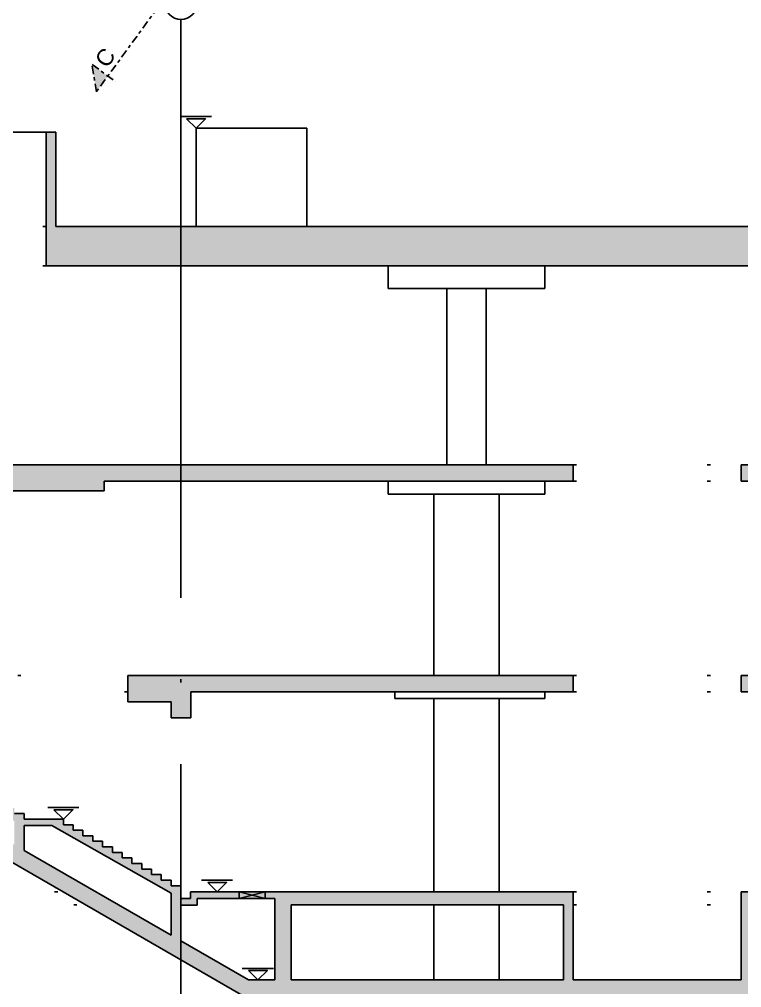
# Model space of a CAD drawing. Header units: millimetres. Extents: x 400382 to 401267, y 4543945 to 4544126.
# Drawn here: x 400715.06 to 400737.19, y 4543973.54 to 4544003.22 of the extents above; entities that cross this region are included whole.
import ezdxf

# ---------------------------------------------------------------- set-up
doc = ezdxf.new("R2010")
doc.units = ezdxf.units.MM
for name, pattern in [('AKS', [3, 2.5, -0.25, 0, -0.25]), ('CENTER', [2, 1.25, -0.25, 0.25, -0.25]), ('CIZGI', [0.4, 0.25, -0.15]), ('Dot', [4, 0, -4])]:
    doc.linetypes.add(name, pattern=pattern)
for name, color, linetype in [('aks prota', 2, 'AKS'), ('caks prota', 4, 'Continuous'), ('görünüş prota', 4, 'Continuous'), ('kesik prota', 2, 'CIZGI'), ('kesit prota', 1, 'Continuous'), ('kesit tarama prota', 252, 'Continuous'), ('PRT-CST-rc_levermark', 4, 'Continuous'), ('skesit prota', 7, 'Continuous'), ('tkesit prota', 7, 'Continuous')]:
    doc.layers.add(name, color=color, linetype=linetype)
doc.styles.add('Arial', font='Arial.ttf')

msp = doc.modelspace()

# ---------------------------------------------------------------- hatches: boundary and pattern name
at = {"layer": 'kesit tarama prota'}
h = msp.add_hatch(color=256, dxfattribs=at)
h.dxf.hatch_style = 1
h.paths.add_polyline_path([(400717.28627, 4544001.84158), (400717.41796, 4544001.00333), (400717.77124, 4544001.4883)])
h = msp.add_hatch(color=256, dxfattribs=at)
h.dxf.hatch_style = 1
h.paths.add_polyline_path([(400752.80478, 4543960.26944), (400728.53905, 4543960.26944), (400728.53905, 4543961.89944), (400774.30406, 4543961.89944), (400774.30406, 4543960.26944), (400754.14467, 4543960.26944), (400754.14467, 4543957.71944), (400787.74533, 4543957.71944), (400787.74533, 4543960.26944), (400787.74533, 4543973.77944), (400787.71973, 4543973.77944), (400787.71973, 4543976.07944), (400788.21973, 4543976.07944), (400788.21973, 4543976.27944), (400790.59874, 4543976.27944), (400790.59874, 4543973.77944), (400787.74533, 4543973.77944), (400787.74533, 4543972.07944), (400807.77377, 4543972.07944), (400808.98346, 4543968.32944), (400817.08073, 4543968.32944), (400817.08073, 4543996.86944), (400808.97873, 4543996.86944), (400808.97873, 4543999.52944), (400806.38073, 4543999.52944), (400806.38073, 4543996.86944), (400802.08073, 4543996.86944), (400802.08073, 4544000.03944), (400801.78073, 4544000.03944), (400801.78073, 4543995.66944), (400806.18073, 4543995.66944), (400806.18073, 4543989.56944), (400806.18073, 4543989.06944), (400806.18073, 4543983.10944), (400806.18073, 4543982.60944), (400806.18073, 4543973.77944), (400790.89874, 4543973.77944), (400790.89874, 4543976.07944), (400804.38073, 4543976.07944), (400804.38073, 4543976.47944), (400788.01973, 4543976.47944), (400788.01973, 4543976.27944), (400787.71973, 4543976.27944), (400787.71973, 4543976.66944), (400787.41973, 4543976.66944), (400787.41973, 4543976.83944), (400787.11973, 4543976.83944), (400787.11973, 4543977.00944), (400786.81973, 4543977.00944), (400786.81973, 4543977.17944), (400786.51973, 4543977.17944), (400786.51973, 4543977.34944), (400786.21973, 4543977.34944), (400786.21973, 4543977.51944), (400785.91973, 4543977.51944), (400785.91973, 4543977.68944), (400785.61973, 4543977.68944), (400785.61973, 4543977.85944), (400785.31973, 4543977.85944), (400785.31973, 4543978.02944), (400785.01973, 4543978.02944), (400785.01973, 4543978.19944), (400784.71973, 4543978.19944), (400784.71973, 4543978.36944), (400784.41973, 4543978.36944), (400784.41973, 4543978.53944), (400784.11973, 4543978.53944), (400784.11973, 4543978.70944), (400782.91973, 4543978.70944), (400782.91973, 4543978.87944), (400782.61973, 4543978.87944), (400782.61973, 4543979.04944), (400782.31973, 4543979.04944), (400782.31973, 4543979.21944), (400782.01973, 4543979.21944), (400782.01973, 4543979.38944), (400781.71973, 4543979.38944), (400781.71973, 4543979.55944), (400781.41973, 4543979.55944), (400781.41973, 4543979.72944), (400781.11973, 4543979.72944), (400781.11973, 4543979.89944), (400780.81973, 4543979.89944), (400780.81973, 4543980.06944), (400780.51973, 4543980.06944), (400780.51973, 4543980.23944), (400780.21973, 4543980.23944), (400780.21973, 4543980.40944), (400779.91973, 4543980.40944), (400779.91973, 4543980.57944), (400779.61973, 4543980.57944), (400779.61973, 4543980.74944), (400779.31973, 4543980.74944), (400779.31973, 4543980.91944), (400778.11973, 4543980.91944), (400778.11973, 4543981.08944), (400777.81973, 4543981.08944), (400777.81973, 4543981.25944), (400777.51973, 4543981.25944), (400777.51973, 4543981.42944), (400777.21973, 4543981.42944), (400777.21973, 4543981.59944), (400776.91973, 4543981.59944), (400776.91973, 4543981.76944), (400776.61973, 4543981.76944), (400776.61973, 4543981.93944), (400776.31973, 4543981.93944), (400776.31973, 4543982.10944), (400776.01973, 4543982.10944), (400776.01973, 4543982.27944), (400775.71973, 4543982.27944), (400775.71973, 4543982.44944), (400775.41973, 4543982.44944), (400775.41973, 4543982.61944), (400775.11973, 4543982.61944), (400775.11973, 4543982.78944), (400774.81973, 4543982.78944), (400774.81973, 4543982.95944), (400774.51973, 4543982.95944), (400774.51973, 4543983.10944), (400759.29513, 4543983.10944), (400759.29513, 4543989.01944), (400758.99513, 4543989.01944), (400758.99513, 4543983.10944), (400752.99513, 4543983.10944), (400752.99513, 4543989.01944), (400752.69513, 4543989.01944), (400752.69513, 4543983.10944), (400752.69513, 4543983.00944), (400752.44513, 4543983.00944), (400752.44513, 4543983.10944), (400737.18554, 4543983.10944), (400737.18554, 4543982.60944), (400771.96924, 4543982.60944), (400771.96924, 4543981.10944), (400776.29149, 4543981.10944), (400784.31088, 4543976.47944), (400739.48554, 4543976.47944), (400739.48554, 4543976.07944), (400784.79874, 4543976.07944), (400784.79874, 4543973.77944), (400764.01554, 4543973.77944), (400764.01554, 4543976.02944), (400763.71554, 4543976.02944), (400763.71554, 4543973.77944), (400746.71554, 4543973.77944), (400746.71554, 4543976.02944), (400746.41554, 4543976.02944), (400746.41554, 4543973.77944), (400739.58554, 4543973.77944), (400739.58554, 4543972.77944), (400784.68299, 4543972.77944), (400784.68299, 4543968.31944), (400739.58554, 4543968.31944), (400739.58554, 4543966.81944), (400737.48554, 4543966.81944), (400737.48554, 4543968.31944), (400720.17426, 4543968.31944), (400720.17426, 4543968.11944), (400719.87402, 4543968.11944), (400719.87402, 4543968.50944), (400719.58402, 4543968.50944), (400719.58402, 4543968.67944), (400719.29402, 4543968.67944), (400719.29402, 4543968.84944), (400719.00402, 4543968.84944), (400719.00402, 4543969.01944), (400718.71402, 4543969.01944), (400718.71402, 4543969.18944), (400718.42402, 4543969.18944), (400718.42402, 4543969.35944), (400718.13402, 4543969.35944), (400718.13402, 4543969.52944), (400717.84402, 4543969.52944), (400717.84402, 4543969.69944), (400717.55402, 4543969.69944), (400717.55402, 4543969.86944), (400717.26402, 4543969.86944), (400717.26402, 4543970.03944), (400716.97402, 4543970.03944), (400716.97402, 4543970.20944), (400716.68402, 4543970.20944), (400716.68402, 4543970.37944), (400716.39402, 4543970.37944), (400716.39402, 4543970.54944), (400716.10402, 4543970.54944), (400716.10402, 4543970.71944), (400715.81402, 4543970.71944), (400715.81402, 4543970.88944), (400715.52402, 4543970.88944), (400715.52402, 4543971.05944), (400714.03402, 4543971.05944), (400714.03402, 4543971.22944), (400713.74402, 4543971.22944), (400713.74402, 4543971.39944), (400713.45402, 4543971.39944), (400713.45402, 4543971.56944), (400713.16402, 4543971.56944), (400713.16402, 4543971.73944), (400712.87402, 4543971.73944), (400712.87402, 4543971.90944), (400712.58402, 4543971.90944), (400712.58402, 4543972.07944), (400712.29402, 4543972.07944), (400712.29402, 4543972.24944), (400712.00402, 4543972.24944), (400712.00402, 4543972.41944), (400711.71402, 4543972.41944), (400711.71402, 4543972.58944), (400711.42402, 4543972.58944), (400711.42402, 4543972.75944), (400711.13402, 4543972.75944), (400711.13402, 4543972.92944), (400710.84402, 4543972.92944), (400710.84402, 4543973.09944), (400710.55402, 4543973.09944), (400710.55402, 4543973.26944), (400710.26402, 4543973.26944), (400710.26402, 4543973.43944), (400709.97402, 4543973.43944), (400709.97402, 4543973.60944), (400709.68402, 4543973.60944), (400709.68402, 4543973.77944), (400708.19402, 4543973.77944), (400708.19402, 4543973.94944), (400707.90402, 4543973.94944), (400707.90402, 4543974.11944), (400707.61402, 4543974.11944), (400707.61402, 4543974.28944), (400707.32402, 4543974.28944), (400707.32402, 4543974.45944), (400707.03402, 4543974.45944), (400707.03402, 4543974.62944), (400706.74402, 4543974.62944), (400706.74402, 4543974.79944), (400706.45402, 4543974.79944), (400706.45402, 4543974.96944), (400706.16402, 4543974.96944), (400706.16402, 4543975.13944), (400705.87402, 4543975.13944), (400705.87402, 4543975.30944), (400705.58402, 4543975.30944), (400705.58402, 4543975.47944), (400705.29402, 4543975.47944), (400705.29402, 4543975.64944), (400705.00402, 4543975.64944), (400705.00402, 4543975.81944), (400704.71402, 4543975.81944), (400704.71402, 4543975.98944), (400704.42402, 4543975.98944), (400704.42402, 4543976.15944), (400704.13402, 4543976.15944), (400704.13402, 4543976.32944), (400703.84402, 4543976.32944), (400703.84402, 4543976.47944), (400677.28073, 4543976.47944), (400677.28073, 4543982.60944), (400684.83073, 4543982.60944), (400684.83073, 4543983.10944), (400677.28073, 4543983.10944), (400677.28073, 4543989.06944), (400713.741, 4543989.06944), (400713.741, 4543989.56944), (400677.28073, 4543989.56944), (400677.28073, 4543995.66944), (400695.5878, 4543995.66944), (400695.5878, 4543998.24944), (400695.2878, 4543998.24944), (400695.2878, 4543996.86944), (400677.08073, 4543996.86944), (400677.08073, 4543997.39944), (400674.48073, 4543997.39944), (400674.48073, 4543996.86944), (400666.38073, 4543996.86944), (400666.38073, 4543972.07944), (400678.17105, 4543972.07944), (400679.38073, 4543968.32944), (400686.13073, 4543968.32944), (400687.34041, 4543972.07944), (400703.1323, 4543972.07944), (400705.8123, 4543966.71944), (400715.09975, 4543966.71944), (400715.09975, 4543968.31944), (400714.03402, 4543968.31944), (400714.03402, 4543970.85944), (400715.17972, 4543970.85944), (400719.57402, 4543968.28347), (400719.57402, 4543967.28944), (400718.15748, 4543967.28944), (400718.15748, 4543967.91944), (400717.00197, 4543967.91944), (400717.00197, 4543968.31944), (400715.09975, 4543968.31944), (400715.09975, 4543966.71944), (400715.09975, 4543960.26944), (400715.09975, 4543957.71944), (400752.80478, 4543957.71944)])
h.paths.add_polyline_path([(400726.83873, 4543962.19944), (400726.83873, 4543961.89944), (400728.11372, 4543961.89944), (400728.11372, 4543960.26944), (400727.02474, 4543960.26944), (400725.34166, 4543959.71944), (400723.06177, 4543959.71944), (400721.37869, 4543960.26944), (400718.16209, 4543960.26944), (400718.16209, 4543966.41944), (400723.60465, 4543966.41944), (400723.60465, 4543967.71944), (400736.88554, 4543967.71944), (400736.88554, 4543966.21944), (400740.18554, 4543966.21944), (400740.18554, 4543967.71944), (400784.68299, 4543967.71944), (400784.68299, 4543960.26944), (400781.46639, 4543960.26944), (400779.78331, 4543959.71944), (400777.50342, 4543959.71944), (400775.82034, 4543960.26944), (400774.73109, 4543960.26944), (400774.73109, 4543961.89944), (400776.00635, 4543961.89944), (400776.00635, 4543962.19944)], flags=16)
h.paths.add_polyline_path([(400723.00467, 4543966.81944), (400719.87402, 4543966.81944), (400719.87402, 4543967.91944), (400720.37426, 4543967.91944), (400720.37426, 4543968.11944), (400723.00467, 4543968.11944)], flags=16)
h.paths.add_polyline_path([(400713.73402, 4543968.31944), (400707.5123, 4543968.31944), (400707.5123, 4543973.17944), (400707.5123, 4543973.77944), (400702.32511, 4543973.77944), (400702.32511, 4543976.27944), (400703.53384, 4543976.27944), (400707.5123, 4543973.94723), (400707.5123, 4543973.77944), (400707.5123, 4543973.17944), (400708.73024, 4543973.17944), (400713.73402, 4543970.29051)], flags=16)
h.paths.add_polyline_path([(400702.02511, 4543973.77944), (400684.73073, 4543973.77944), (400684.43073, 4543973.77944), (400684.43073, 4543970.02944), (400681.08073, 4543970.02944), (400681.08073, 4543973.77944), (400680.78073, 4543973.77944), (400677.28073, 4543973.77944), (400677.28073, 4543976.07944), (400702.02511, 4543976.07944)], flags=16)
h.paths.add_polyline_path([(400772.56924, 4543981.60944), (400772.56924, 4543982.90944), (400774.2023, 4543982.90944), (400776.42546, 4543981.64964), (400776.42546, 4543981.60944)], flags=16)
h.paths.add_polyline_path([(400778.11973, 4543980.63125), (400778.11973, 4543980.71944), (400778.967, 4543980.71944), (400782.61973, 4543978.64956), (400782.61973, 4543978.03318)], flags=16)
h.paths.add_polyline_path([(400782.91973, 4543977.85997), (400782.91973, 4543978.50944), (400783.767, 4543978.50944), (400787.41973, 4543976.43956), (400787.41973, 4543973.77944), (400785.29874, 4543973.77944), (400785.29874, 4543976.48645)], flags=16)
h.paths.add_polyline_path([(400676.68073, 4543973.77944), (400673.28073, 4543973.77944), (400673.28073, 4543995.66944), (400674.78073, 4543995.66944), (400674.78073, 4543997.09944), (400676.68073, 4543997.09944)], flags=16)
h.paths.add_polyline_path([(400672.78073, 4543973.77944), (400667.58073, 4543973.77944), (400667.58073, 4543976.07944), (400672.78073, 4543976.07944)], flags=16)
h.paths.add_polyline_path([(400672.78073, 4543976.47944), (400667.58073, 4543976.47944), (400667.58073, 4543982.60944), (400672.78073, 4543982.60944)], flags=16)
h.paths.add_polyline_path([(400672.78073, 4543983.10944), (400667.58073, 4543983.10944), (400667.58073, 4543989.06944), (400672.78073, 4543989.06944)], flags=16)
h.paths.add_polyline_path([(400672.78073, 4543989.56944), (400667.58073, 4543989.56944), (400667.58073, 4543995.66944), (400672.78073, 4543995.66944)], flags=16)
h.paths.add_polyline_path([(400806.78346, 4543973.77944), (400806.78346, 4543999.32944), (400808.67873, 4543999.32944), (400808.67873, 4543995.66944), (400810.18346, 4543995.66944), (400810.18346, 4543973.77944)], flags=16)
h.paths.add_polyline_path([(400810.68346, 4543970.02944), (400810.68346, 4543976.07944), (400815.88073, 4543976.07944), (400815.88073, 4543973.77944), (400815.88073, 4543970.02944)], flags=16)
h.paths.add_polyline_path([(400810.68346, 4543976.47944), (400810.68346, 4543982.60944), (400815.88073, 4543982.60944), (400815.88073, 4543976.47944)], flags=16)
h.paths.add_polyline_path([(400810.68346, 4543983.10944), (400810.68346, 4543989.06944), (400815.88073, 4543989.06944), (400815.88073, 4543983.10944)], flags=16)
h.paths.add_polyline_path([(400810.68346, 4543989.56944), (400810.68346, 4543995.66944), (400815.88073, 4543995.66944), (400815.88073, 4543989.56944)], flags=16)
h = msp.add_hatch(color=256, dxfattribs=at)
h.dxf.hatch_style = 1
h.paths.add_polyline_path([(400789.1064, 4543996.86944), (400716.17511, 4543996.86944), (400716.17511, 4543999.76944), (400715.87511, 4543999.76944), (400715.87511, 4543995.66944), (400789.1064, 4543995.66944)])
h = msp.add_hatch(color=256, dxfattribs=at)
h.dxf.hatch_style = 1
h.paths.add_polyline_path([(400732.03554, 4543989.56944), (400713.741, 4543989.56944), (400713.741, 4543988.76944), (400717.65244, 4543988.76944), (400717.65244, 4543989.06944), (400732.03554, 4543989.06944)])
h = msp.add_hatch(color=256, dxfattribs=at)
h.dxf.hatch_style = 1
h.paths.add_polyline_path([(400737.18554, 4543989.06944), (400737.18554, 4543989.56944), (400789.1064, 4543989.56944), (400789.1064, 4543989.06944)])
h = msp.add_hatch(color=256, dxfattribs=at)
h.dxf.hatch_style = 1
h.paths.add_polyline_path([(400709.80781, 4543981.42944), (400709.50781, 4543981.42944), (400709.50781, 4543981.59944), (400709.20781, 4543981.59944), (400709.20781, 4543981.76944), (400708.90781, 4543981.76944), (400708.90781, 4543981.93944), (400708.60781, 4543981.93944), (400708.60781, 4543982.10944), (400708.30781, 4543982.10944), (400708.30781, 4543982.27944), (400708.00781, 4543982.27944), (400708.00781, 4543982.44944), (400707.70781, 4543982.44944), (400707.70781, 4543982.61944), (400707.40781, 4543982.61944), (400707.40781, 4543982.78944), (400707.10781, 4543982.78944), (400707.10781, 4543982.95944), (400706.80781, 4543982.95944), (400706.80781, 4543983.10944), (400700.83033, 4543983.10944), (400700.83033, 4543982.60944), (400704.3613, 4543982.60944), (400704.3613, 4543981.10944), (400708.38573, 4543981.10944), (400722.81371, 4543972.77944), (400737.48554, 4543972.77944), (400737.48554, 4543976.47944), (400737.18554, 4543976.47944), (400737.18554, 4543973.77944), (400732.03554, 4543973.77944), (400732.03554, 4543976.47944), (400720.30799, 4543976.47944), (400720.30799, 4543976.27557), (400720.00874, 4543976.27557), (400720.00874, 4543976.66944), (400719.70781, 4543976.66944), (400719.70781, 4543976.83944), (400719.40781, 4543976.83944), (400719.40781, 4543977.00944), (400719.10781, 4543977.00944), (400719.10781, 4543977.17944), (400718.80781, 4543977.17944), (400718.80781, 4543977.34944), (400718.50781, 4543977.34944), (400718.50781, 4543977.51944), (400718.20781, 4543977.51944), (400718.20781, 4543977.68944), (400717.90781, 4543977.68944), (400717.90781, 4543977.85944), (400717.60781, 4543977.85944), (400717.60781, 4543978.02944), (400717.30781, 4543978.02944), (400717.30781, 4543978.19944), (400717.00781, 4543978.19944), (400717.00781, 4543978.36944), (400716.70781, 4543978.36944), (400716.70781, 4543978.53944), (400716.40781, 4543978.53944), (400716.40781, 4543978.70944), (400715.20781, 4543978.70944), (400715.20781, 4543978.87944), (400714.90781, 4543978.87944), (400714.90781, 4543979.04944), (400714.60781, 4543979.04944), (400714.60781, 4543979.21944), (400714.30781, 4543979.21944), (400714.30781, 4543979.38944), (400714.00781, 4543979.38944), (400714.00781, 4543979.55944), (400713.70781, 4543979.55944), (400713.70781, 4543979.72944), (400713.40781, 4543979.72944), (400713.40781, 4543979.89944), (400713.10781, 4543979.89944), (400713.10781, 4543980.06944), (400712.80781, 4543980.06944), (400712.80781, 4543980.23944), (400712.50781, 4543980.23944), (400712.50781, 4543980.40944), (400712.20781, 4543980.40944), (400712.20781, 4543980.57944), (400711.90781, 4543980.57944), (400711.90781, 4543980.74944), (400711.60781, 4543980.74944), (400711.60781, 4543980.91944), (400710.40781, 4543980.91944), (400710.40781, 4543981.08944), (400710.10781, 4543981.08944), (400710.10781, 4543981.25944), (400709.80781, 4543981.25944)])
h.paths.add_polyline_path([(400708.5197, 4543981.60944), (400704.8593, 4543981.60944), (400704.8593, 4543982.90944), (400706.49038, 4543982.90944), (400708.5197, 4543981.75949)], flags=16)
h.paths.add_polyline_path([(400710.40781, 4543980.71944), (400711.25508, 4543980.71944), (400714.90781, 4543978.64956), (400714.90781, 4543977.92126), (400710.40781, 4543980.51934)], flags=16)
h.paths.add_polyline_path([(400715.20781, 4543978.50944), (400716.05508, 4543978.50944), (400719.70874, 4543976.43903), (400719.70874, 4543975.14945), (400715.20781, 4543977.74806)], flags=16)
h.paths.add_polyline_path([(400720.00874, 4543976.07557), (400720.50799, 4543976.07557), (400720.50799, 4543976.27944), (400722.8908, 4543976.27944), (400722.8908, 4543973.77944), (400722.08166, 4543973.77944), (400720.00874, 4543974.97624)], flags=16)
h.paths.add_polyline_path([(400723.3908, 4543976.07944), (400731.73554, 4543976.07944), (400731.73554, 4543973.77944), (400723.3908, 4543973.77944)], flags=16)
h = msp.add_hatch(color=256, dxfattribs=at)
h.dxf.hatch_style = 1
h.paths.add_polyline_path([(400732.03554, 4543983.10944), (400718.38073, 4543983.10944), (400718.38073, 4543982.30944), (400719.71048, 4543982.30944), (400719.71048, 4543981.80944), (400720.31048, 4543981.80944), (400720.31048, 4543982.60944), (400732.03554, 4543982.60944)])

# ---------------------------------------------------------------- linework, layer by layer
at = {"layer": 'aks prota', "ltscale": 10}
msp.add_line((400720.01048, 4543955.39459), (400720.01048, 4544003.22309), dxfattribs=at)
at = {"layer": 'caks prota', "ltscale": 0.05}
msp.add_circle((400720.01048, 4544003.72309), 0.5, dxfattribs=at)
at = {"layer": 'görünüş prota', "color": 4}
for p, q in [((400712.37511, 4543999.76944), (400715.87511, 4543999.76944)), ((400723.87187, 4543999.88944), (400720.47187, 4543999.88944)), ((400720.47187, 4543999.88944), (400720.47187, 4543996.86944)), ((400723.87187, 4543996.86944), (400723.87187, 4543999.88944)), ((400726.36151, 4543995.66944), (400726.36151, 4543994.96944)), ((400731.16073, 4543994.96944), (400731.16073, 4543995.66944)), ((400726.36151, 4543994.96944), (400731.16073, 4543994.96944)), ((400728.16151, 4543989.56944), (400728.16151, 4543994.96944)), ((400729.36151, 4543989.56944), (400729.36151, 4543994.96944)), ((400726.36151, 4543989.06944), (400726.36151, 4543988.66944)), ((400731.16151, 4543988.66944), (400731.16151, 4543989.06944)), ((400726.36151, 4543988.66944), (400731.16151, 4543988.66944)), ((400727.76151, 4543983.10944), (400727.76151, 4543988.66944)), ((400729.76151, 4543983.10944), (400729.76151, 4543988.66944)), ((400726.56151, 4543982.60944), (400726.56151, 4543982.40944)), ((400731.16342, 4543982.40944), (400731.16342, 4543982.60944)), ((400726.56151, 4543982.40944), (400731.16342, 4543982.40944)), ((400727.76151, 4543976.47944), (400727.76151, 4543982.40944)), ((400729.76151, 4543976.47944), (400729.76151, 4543982.40944)), ((400727.76151, 4543973.77944), (400727.76151, 4543976.07944)), ((400729.76151, 4543973.77944), (400729.76151, 4543976.07944))]:
    msp.add_line(p, q, dxfattribs=at)
at = {"layer": 'görünüş prota', "color": 4, "linetype": 'Dot'}
for p, q in [((400715.87511, 4543996.86944), (400712.37511, 4543996.86944)), ((400715.87511, 4543995.66944), (400712.37511, 4543995.66944)), ((400732.03554, 4543989.56944), (400737.18554, 4543989.56944)), ((400732.03554, 4543989.06944), (400737.18554, 4543989.06944)), ((400706.80781, 4543983.10944), (400718.38073, 4543983.10944)), ((400718.38073, 4543983.10944), (400718.38073, 4543982.60944)), ((400732.03554, 4543983.10944), (400737.18554, 4543983.10944)), ((400718.38073, 4543982.60944), (400707.70781, 4543982.60944)), ((400732.03554, 4543982.60944), (400737.18554, 4543982.60944)), ((400703.83464, 4543976.47944), (400716.40512, 4543976.47944)), ((400732.03554, 4543976.47944), (400737.18554, 4543976.47944)), ((400704.42402, 4543976.07944), (400717.09794, 4543976.07944)), ((400732.03554, 4543976.07944), (400737.18554, 4543976.07944))]:
    msp.add_line(p, q, dxfattribs=at)
at = {"layer": 'kesik prota', "ltscale": 10}
for p, q in [((400721.7908, 4543976.47944), (400721.7908, 4543976.27944)), ((400721.7908, 4543976.27944), (400722.5908, 4543976.47944)), ((400722.5908, 4543976.27944), (400721.7908, 4543976.47944)), ((400722.5908, 4543976.47944), (400722.5908, 4543976.27944))]:
    msp.add_line(p, q, dxfattribs=at)
at = {"layer": 'kesit prota', "color": 1}
for p, q in [((400715.87511, 4543999.76944), (400715.87511, 4543995.66944)), ((400789.1064, 4543996.86944), (400716.17511, 4543996.86944)), ((400715.87511, 4543995.66944), (400789.1064, 4543995.66944)), ((400737.18554, 4543989.06944), (400737.18554, 4543989.56944)), ((400737.18554, 4543989.56944), (400789.1064, 4543989.56944)), ((400789.1064, 4543989.06944), (400737.18554, 4543989.06944)), ((400718.38073, 4543983.10944), (400732.03554, 4543983.10944)), ((400718.38073, 4543982.30944), (400718.38073, 4543983.10944)), ((400732.03554, 4543982.60944), (400732.03554, 4543983.10944)), ((400737.18554, 4543982.60944), (400737.18554, 4543983.10944)), ((400752.44513, 4543983.10944), (400737.18554, 4543983.10944)), ((400732.03554, 4543982.60944), (400720.31048, 4543982.60944)), ((400720.31048, 4543982.60944), (400720.31048, 4543981.80944)), ((400737.18554, 4543982.60944), (400771.96924, 4543982.60944)), ((400719.71048, 4543982.30944), (400718.38073, 4543982.30944)), ((400719.71048, 4543981.80944), (400719.71048, 4543982.30944)), ((400720.31048, 4543981.80944), (400719.71048, 4543981.80944)), ((400715.20781, 4543978.87944), (400714.90781, 4543978.87944)), ((400715.20781, 4543978.70944), (400715.20781, 4543978.87944)), ((400716.40781, 4543978.70944), (400715.20781, 4543978.70944)), ((400716.40781, 4543978.53944), (400716.40781, 4543978.70944)), ((400716.05508, 4543978.50944), (400715.20781, 4543978.50944)), ((400715.20781, 4543978.50944), (400715.20781, 4543977.74806)), ((400719.70874, 4543976.43903), (400716.05508, 4543978.50944)), ((400716.70781, 4543978.53944), (400716.40781, 4543978.53944)), ((400716.70781, 4543978.36944), (400716.70781, 4543978.53944)), ((400717.00781, 4543978.36944), (400716.70781, 4543978.36944)), ((400717.00781, 4543978.19944), (400717.00781, 4543978.36944)), ((400717.30781, 4543978.19944), (400717.00781, 4543978.19944)), ((400717.30781, 4543978.02944), (400717.30781, 4543978.19944)), ((400717.60781, 4543978.02944), (400717.30781, 4543978.02944)), ((400717.60781, 4543977.85944), (400717.60781, 4543978.02944)), ((400717.90781, 4543977.85944), (400717.60781, 4543977.85944)), ((400717.90781, 4543977.68944), (400717.90781, 4543977.85944)), ((400715.20781, 4543977.74806), (400719.70874, 4543975.14945)), ((400718.20781, 4543977.68944), (400717.90781, 4543977.68944)), ((400718.20781, 4543977.51944), (400718.20781, 4543977.68944)), ((400718.50781, 4543977.51944), (400718.20781, 4543977.51944)), ((400718.50781, 4543977.34944), (400718.50781, 4543977.51944)), ((400718.80781, 4543977.34944), (400718.50781, 4543977.34944)), ((400718.80781, 4543977.17944), (400718.80781, 4543977.34944)), ((400719.10781, 4543977.17944), (400718.80781, 4543977.17944)), ((400719.10781, 4543977.00944), (400719.10781, 4543977.17944)), ((400719.40781, 4543977.00944), (400719.10781, 4543977.00944)), ((400719.40781, 4543976.83944), (400719.40781, 4543977.00944)), ((400719.70781, 4543976.83944), (400719.40781, 4543976.83944)), ((400719.70781, 4543976.66944), (400719.70781, 4543976.83944)), ((400720.00874, 4543976.66944), (400719.70781, 4543976.66944)), ((400720.00874, 4543976.27557), (400720.00874, 4543976.66944)), ((400719.70874, 4543975.14945), (400719.70874, 4543976.43903)), ((400720.00874, 4543974.97624), (400720.00874, 4543976.07557)), ((400720.00874, 4543976.07557), (400720.50799, 4543976.07557)), ((400720.50799, 4543976.27944), (400722.8908, 4543976.27944)), ((400720.50799, 4543976.07557), (400720.50799, 4543976.27944)), ((400722.8908, 4543976.27944), (400722.8908, 4543973.77944)), ((400723.3908, 4543976.07944), (400723.3908, 4543973.77944)), ((400731.73554, 4543976.07944), (400723.3908, 4543976.07944)), ((400731.73554, 4543973.77944), (400731.73554, 4543976.07944)), ((400722.08166, 4543973.77944), (400720.00874, 4543974.97624)), ((400722.8908, 4543973.77944), (400722.08166, 4543973.77944)), ((400723.3908, 4543973.77944), (400731.73554, 4543973.77944))]:
    msp.add_line(p, q, dxfattribs=at)
at = {"layer": 'kesit prota'}
for p, q in [((400715.87511, 4543999.76944), (400716.17511, 4543999.76944)), ((400716.17511, 4543996.86944), (400716.17511, 4543999.76944)), ((400677.28073, 4543989.56944), (400732.03554, 4543989.56944)), ((400732.03554, 4543989.56944), (400732.03554, 4543989.06944)), ((400732.03554, 4543989.06944), (400717.65244, 4543989.06944)), ((400717.65244, 4543989.06944), (400717.65244, 4543988.76944)), ((400717.65244, 4543988.76944), (400713.741, 4543988.76944)), ((400722.81371, 4543972.77944), (400708.38573, 4543981.10944)), ((400720.30799, 4543976.27557), (400720.30799, 4543976.47944)), ((400720.30799, 4543976.47944), (400732.03554, 4543976.47944)), ((400732.03554, 4543976.47944), (400732.03554, 4543973.77944)), ((400737.18554, 4543973.77944), (400737.18554, 4543976.47944)), ((400737.18554, 4543976.47944), (400737.48554, 4543976.47944)), ((400720.00874, 4543976.27557), (400720.30799, 4543976.27557)), ((400732.03554, 4543973.77944), (400737.18554, 4543973.77944))]:
    msp.add_line(p, q, dxfattribs=at)
at = {"layer": 'PRT-CST-rc_levermark'}
for p, q in [((400719.99039, 4544000.24499), (400720.94594, 4544000.24499)), ((400715.92633, 4543979.06499), (400716.88188, 4543979.06499)), ((400720.63651, 4543976.83499), (400721.59207, 4543976.83499)), ((400721.88937, 4543974.13499), (400722.84493, 4543974.13499))]:
    msp.add_line(p, q, dxfattribs=at)
for points in [[(400720.18298, 4544000.17833), (400720.76076, 4544000.17833), (400720.47187, 4543999.88944)], [(400716.11892, 4543978.99833), (400716.6967, 4543978.99833), (400716.40781, 4543978.70944)], [(400720.82911, 4543976.76833), (400721.40688, 4543976.76833), (400721.11799, 4543976.47944)], [(400722.08197, 4543974.06833), (400722.65974, 4543974.06833), (400722.37086, 4543973.77944)]]:
    msp.add_lwpolyline(points, close=True, dxfattribs=at)
at = {"layer": 'skesit prota', "linetype": 'CENTER', "ltscale": 0.2}
for p, q in [((400755.90468, 4544053.83686), (400717.41796, 4544001.00333)), ((400717.28627, 4544001.84158), (400718.01373, 4544001.31166)), ((400717.41796, 4544001.00333), (400717.28627, 4544001.84158))]:
    msp.add_line(p, q, dxfattribs=at)

# ---------------------------------------------------------------- texts
at = {"layer": 'tkesit prota', "style": 'Arial'}
msp.add_text('C', height=0.5, rotation=53.928447, dxfattribs=at).set_placement((400717.74085, 4544001.70134))

doc.saveas('drawing.dxf')
